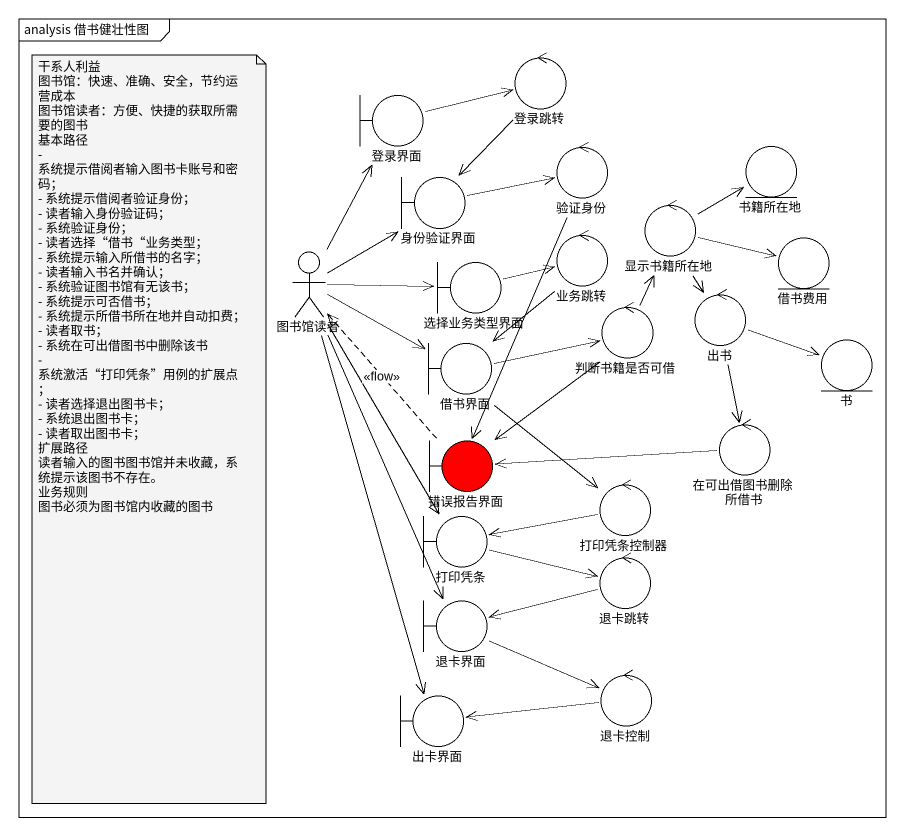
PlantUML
@startuml
mainframe analysis 借书健壮性图
boundary 登录界面
control 登录跳转
control 验证身份
entity 书籍所在地
boundary 身份验证界面
actor 图书馆读者
control 业务跳转
control 显示书籍所在地
entity 借书费用
boundary 选择业务类型界面
control 判断书籍是否可借
control 出书
boundary 借书界面
entity 书
boundary 错误报告界面 #FF0000
control 在可出借图书删除所借书
boundary 打印凭条
control 打印凭条控制器
control 退卡跳转
boundary 退卡界面
boundary 出卡界面
control 退卡控制
登录界面 -right-> 登录跳转
登录跳转 --> 身份验证界面
验证身份 --> 错误报告界面
身份验证界面 -right-> 验证身份
图书馆读者 -up-> 登录界面
图书馆读者 -up-> 身份验证界面
图书馆读者 -right-> 选择业务类型界面
图书馆读者 -right-> 借书界面
图书馆读者 --> 打印凭条
图书馆读者 --> 退卡界面
图书馆读者 --> 出卡界面
业务跳转 --> 借书界面
显示书籍所在地 -right-> 书籍所在地
显示书籍所在地 -right-> 借书费用
显示书籍所在地 --> 出书
选择业务类型界面 -right-> 业务跳转
判断书籍是否可借 -up-> 显示书籍所在地
判断书籍是否可借 --> 错误报告界面
出书 -right-> 书
出书 --> 在可出借图书删除所借书
借书界面 -right-> 判断书籍是否可借
借书界面 --> 打印凭条控制器
错误报告界面 .up.> 图书馆读者 : <<flow>>
在可出借图书删除所借书 -left-> 错误报告界面
打印凭条 -right-> 退卡跳转
打印凭条控制器 -left-> 打印凭条
退卡跳转 -left-> 退卡界面
退卡界面 -right-> 退卡控制
退卡控制 -left-> 出卡界面
note as N1
  干系人利益
  图书馆：快速、准确、安全，节约运营成本
  图书馆读者：方便、快捷的获取所需要的图书
  基本路径
  - 系统提示借阅者输入图书卡账号和密码；
  - 系统提示借阅者验证身份；
  - 读者输入身份验证码；
  - 系统验证身份；
  - 读者选择“借书“业务类型；
  - 系统提示输入所借书的名字；
  - 读者输入书名并确认；
  - 系统验证图书馆有无该书；
  - 系统提示可否借书；
  - 系统提示所借书所在地并自动扣费；
  - 读者取书；
  - 系统在可出借图书中删除该书
  - 系统激活“打印凭条”用例的扩展点；
  - 读者选择退出图书卡；
  - 系统退出图书卡；
  - 读者取出图书卡；
  扩展路径
  读者输入的图书图书馆并未收藏，系统提示该图书不存在。
  业务规则
  图书必须为图书馆内收藏的图书
end note
@enduml
